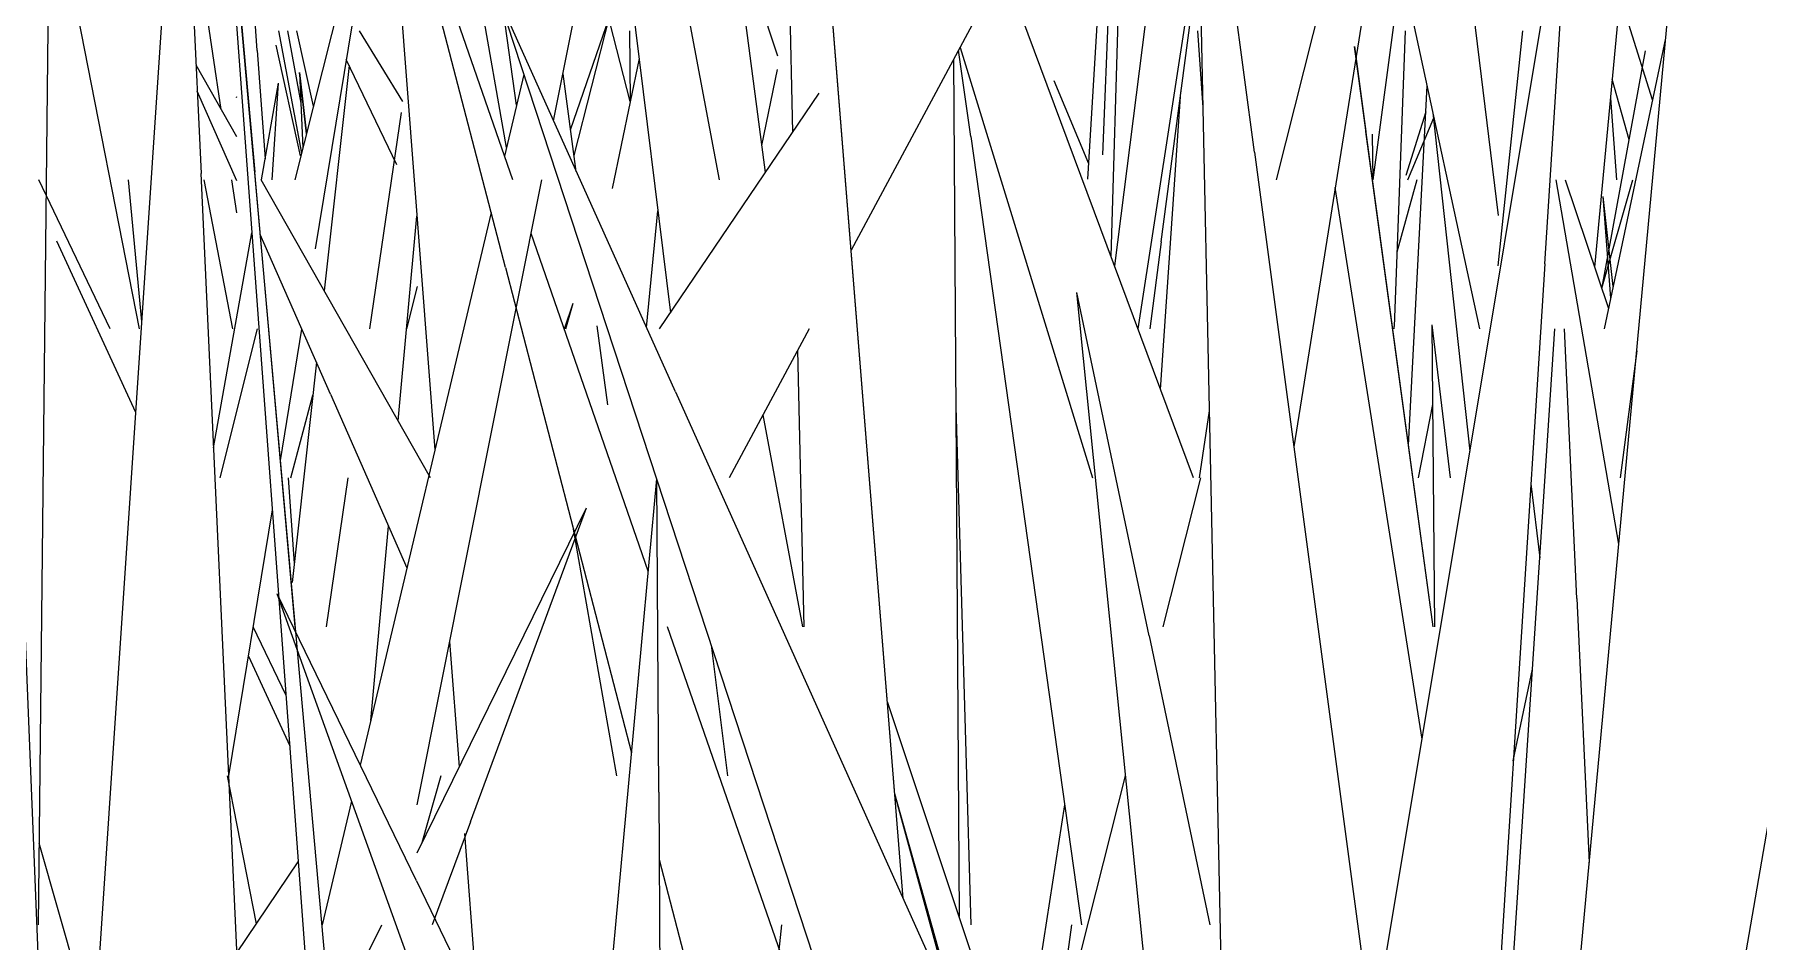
# Model space of a CAD drawing. Header units: millimetres. Extents: x -9575 to 27274, y -4387 to 11354.
# Drawn here: x -5432.87 to -5400.93, y 3071.75 to 3088.55 of the extents above; entities that cross this region are included whole.
import ezdxf

# ---------------------------------------------------------------- set-up
doc = ezdxf.new("R2010")
doc.units = ezdxf.units.MM
doc.layers.add('G-IMPT', color=8, linetype='Continuous', lineweight=9)

# ---------------------------------------------------------------- blocks, each defined once
blk = doc.blocks.new('Grass Array - 25_dwg-V51-North')
at = {"layer": 'G-IMPT'}
for p, q in [((-5406.221, 3049.993), (-5400.875, 3107.545)), ((-5423.25, 3086.951), (-5419.21, 3107.174)), ((-5402.058, 3104.699), (-5403.964, 3084.245)), ((-5424.122, 3086.458), (-5427.254, 3104.308)), ((-5419.191, 3102.728), (-5418.822, 3086.741)), ((-5416.774, 3072.552), (-5419.191, 3102.728)), ((-5423.937, 3087.241), (-5425.981, 3102.002)), ((-5409.86, 3085.859), (-5406.83, 3097.831)), ((-5428.74, 3088.259), (-5429.364, 3096.913)), ((-5407.091, 3096.201), (-5405.75, 3085.201)), ((-5429.547, 3094.503), (-5427.488, 3066.547)), ((-5429.547, 3094.503), (-5428.788, 3086.001)), ((-5425.392, 3048), (-5429.547, 3094.503)), ((-5410.615, 3058.859), (-5411.372, 3094.641)), ((-5410.266, 3086.371), (-5411.372, 3094.641)), ((-5430.158, 3094.136), (-5433.225, 3048)), ((-5430.158, 3094.136), (-5429.782, 3085.978)), ((-5426.474, 3094.173), (-5425.449, 3080.862)), ((-5421.732, 3094.136), (-5420.185, 3085.859)), ((-5413.35, 3085.873), (-5412.881, 3093.602)), ((-5412.66, 3093.638), (-5412.924, 3084.447)), ((-5416.774, 3072.552), (-5418.407, 3092.94)), ((-5420.594, 3092.716), (-5419.104, 3088.158)), ((-5413.347, 3092.733), (-5417.735, 3084.556)), ((-5426.367, 3092.504), (-5428.044, 3085.859)), ((-5426.367, 3092.504), (-5427.667, 3084.586)), ((-5424.142, 3084.24), (-5426.221, 3092.24)), ((-5424.008, 3085.859), (-5426.221, 3092.24)), ((-5411.868, 3092.065), (-5412.857, 3084.269)), ((-5410.025, 3058.27), (-5404.383, 3092.185)), ((-5404.885, 3084.304), (-5404.383, 3092.185)), ((-5430.919, 3083.1), (-5432.545, 3091.377)), ((-5429.408, 3087.165), (-5430.027, 3091.288)), ((-5422.069, 3091.377), (-5421.087, 3083.4)), ((-5406.09, 3083.1), (-5407.87, 3091.328)), ((-5432.597, 3090.953), (-5432.797, 3072.065)), ((-5419.325, 3085.999), (-5419.944, 3090.728)), ((-5412.421, 3083.1), (-5411.284, 3090.481)), ((-5411.992, 3084.715), (-5411.277, 3090.152)), ((-5421.829, 3087.313), (-5422.442, 3089.684)), ((-5411.395, 3080.341), (-5414.918, 3089.805)), ((-5412.931, 3089.954), (-5413.081, 3086.327)), ((-5407.545, 3089.825), (-5408.071, 3085.859)), ((-5410.723, 3048), (-5424.242, 3089.156)), ((-5420.994, 3081.935), (-5424.242, 3089.156)), ((-5398.109, 3089.289), (-5402.975, 3061.029)), ((-5422.935, 3086.787), (-5422.214, 3088.88)), ((-5422.87, 3086.313), (-5422.214, 3088.88)), ((-5408.262, 3088.881), (-5409.536, 3080.913)), ((-5402.888, 3087.34), (-5403.328, 3088.737)), ((-5428.346, 3088.618), (-5427.919, 3086.353)), ((-5428.181, 3088.618), (-5427.932, 3087.281)), ((-5427.7, 3087.223), (-5428.008, 3088.618)), ((-5427.7, 3087.223), (-5428.008, 3088.618)), ((-5426.045, 3087.31), (-5426.844, 3088.618)), ((-5421.841, 3088.618), (-5421.83, 3087.317)), ((-5411.215, 3087.199), (-5411.314, 3088.618)), ((-5407.476, 3088.618), (-5407.675, 3083.147)), ((-5405.75, 3084.27), (-5405.295, 3088.618)), ((-5403.782, 3083.1), (-5402.645, 3088.488)), ((-5428.74, 3088.259), (-5428.595, 3086.247)), ((-5427.938, 3086.307), (-5428.392, 3088.358)), ((-5426.152, 3086.136), (-5427.092, 3088.088)), ((-5421.666, 3088.107), (-5422.163, 3085.698)), ((-5415.842, 3088.084), (-5415.737, 3072.214)), ((-5415.521, 3086.664), (-5415.746, 3088.264)), ((-5415.719, 3088.313), (-5413.266, 3080.341)), ((-5408.413, 3088.329), (-5408.199, 3086.757)), ((-5406.954, 3077.582), (-5408.413, 3088.329)), ((-5403.826, 3083.876), (-5403.022, 3088.25)), ((-5429.12, 3086.66), (-5429.874, 3087.986)), ((-5427.957, 3087.852), (-5427.895, 3086.449)), ((-5427.957, 3087.852), (-5427.829, 3086.71)), ((-5427.829, 3086.71), (-5427.957, 3087.852)), ((-5427.04, 3087.981), (-5427.499, 3083.807)), ((-5423.801, 3087.813), (-5424.16, 3086.297)), ((-5422.83, 3086.017), (-5423.075, 3087.824)), ((-5419.391, 3086.498), (-5419.104, 3087.907)), ((-5429.12, 3085.841), (-5429.852, 3087.504)), ((-5428.664, 3085.859), (-5428.344, 3087.654)), ((-5428.464, 3085.859), (-5428.344, 3087.654)), ((-5421.29, 3083.1), (-5418.329, 3087.469)), ((-5413.333, 3086.158), (-5413.977, 3087.692)), ((-5412.004, 3081.977), (-5411.628, 3087.488)), ((-5407.41, 3080.946), (-5407.064, 3087.601)), ((-5403.325, 3086.599), (-5403.64, 3087.724)), ((-5429.125, 3087.383), (-5429.12, 3087.407)), ((-5426.074, 3087.11), (-5426.66, 3083.1)), ((-5407.089, 3087.12), (-5407.458, 3085.942)), ((-5403.672, 3087.373), (-5403.558, 3085.859)), ((-5407.426, 3085.859), (-5406.945, 3087.007)), ((-5406.271, 3080.838), (-5406.956, 3087.103)), ((-5415.521, 3086.664), (-5413.467, 3072.065)), ((-5406.954, 3077.582), (-5408.199, 3086.757)), ((-5408.087, 3086.709), (-5408.07, 3085.859)), ((-5410.266, 3086.371), (-5408.075, 3069.987)), ((-5431.464, 3083.1), (-5432.788, 3085.859)), ((-5431.132, 3085.859), (-5430.882, 3083.24)), ((-5428.032, 3048), (-5429.782, 3085.978)), ((-5429.191, 3083.1), (-5429.723, 3085.859)), ((-5429.12, 3085.249), (-5429.212, 3085.859)), ((-5428.035, 3077.582), (-5428.788, 3086.001)), ((-5425.529, 3080.341), (-5428.665, 3085.859)), ((-5425.78, 3074.286), (-5423.468, 3085.859)), ((-5407.258, 3085.859), (-5407.625, 3084.524)), ((-5403.516, 3079.115), (-5404.676, 3085.859)), ((-5403.516, 3079.115), (-5404.676, 3085.859)), ((-5404.51, 3085.859), (-5403.703, 3083.475)), ((-5403.832, 3083.855), (-5403.257, 3085.859)), ((-5407.158, 3075.501), (-5408.768, 3085.719)), ((-5403.617, 3083.886), (-5403.802, 3085.555)), ((-5403.662, 3083.67), (-5403.802, 3085.555)), ((-5424.407, 3085.258), (-5426.834, 3075.022)), ((-5421.529, 3083.125), (-5421.319, 3085.284)), ((-5429.548, 3080.896), (-5428.838, 3084.88)), ((-5426.13, 3081.398), (-5425.782, 3085.189)), ((-5432.459, 3084.731), (-5430.994, 3081.56)), ((-5427.384, 3081.894), (-5428.685, 3084.85)), ((-5421.497, 3078.616), (-5423.666, 3084.87)), ((-5411.992, 3084.715), (-5412.205, 3083.1)), ((-5424.142, 3084.24), (-5421.807, 3075.249)), ((-5404.885, 3084.304), (-5406.531, 3058.434)), ((-5425.78, 3083.883), (-5425.976, 3083.1)), ((-5411.252, 3061.029), (-5413.556, 3083.777)), ((-5412.219, 3077.415), (-5413.556, 3083.777)), ((-5423.05, 3083.1), (-5422.886, 3083.579)), ((-5423.021, 3083.1), (-5422.886, 3083.579)), ((-5428.74, 3083.1), (-5429.436, 3080.341)), ((-5428.311, 3080.662), (-5427.912, 3083.093)), ((-5422.243, 3081.693), (-5422.442, 3083.158)), ((-5418.517, 3083.1), (-5419.997, 3080.341)), ((-5407.677, 3083.1), (-5407.675, 3083.147)), ((-5406.924, 3077.582), (-5406.975, 3083.178)), ((-5406.635, 3080.341), (-5406.975, 3083.178)), ((-5405.677, 3068.177), (-5404.7, 3083.1)), ((-5404.291, 3078.104), (-5404.523, 3083.1)), ((-5418.729, 3082.704), (-5418.611, 3077.582)), ((-5403.184, 3082.695), (-5403.489, 3080.341)), ((-5427.644, 3082.486), (-5428.093, 3078.404)), ((-5428.12, 3080.341), (-5427.712, 3081.874)), ((-5427.384, 3081.894), (-5425.968, 3078.675)), ((-5420.994, 3081.935), (-5405.85, 3048.266)), ((-5407.228, 3080.341), (-5406.961, 3081.699)), ((-5419.371, 3081.508), (-5418.637, 3077.582)), ((-5415.799, 3081.658), (-5415.523, 3072.065)), ((-5411.282, 3080.341), (-5411.096, 3081.58)), ((-5411.282, 3080.341), (-5411.096, 3081.58)), ((-5428.169, 3080.341), (-5428.055, 3078.756)), ((-5427.063, 3080.341), (-5427.466, 3077.582)), ((-5422.606, 3066.547), (-5421.34, 3080.323)), ((-5421.301, 3074.517), (-5421.339, 3080.318)), ((-5411.955, 3077.582), (-5411.256, 3080.341)), ((-5405.144, 3080.228), (-5404.977, 3078.861)), ((-5425.78, 3073.395), (-5422.638, 3079.787)), ((-5424.791, 3073.973), (-5422.638, 3079.787)), ((-5433.135, 3079.679), (-5432.605, 3066.547)), ((-5429.269, 3074.823), (-5428.46, 3079.749)), ((-5426.638, 3075.849), (-5426.308, 3079.449)), ((-5422.081, 3074.823), (-5422.883, 3079.391)), ((-5417.499, 3048), (-5428.374, 3078.192)), ((-5425.793, 3072.879), (-5428.374, 3078.192)), ((-5404.291, 3078.104), (-5404.064, 3073.22)), ((-5428.207, 3076.312), (-5428.816, 3077.581)), ((-5411.574, 3049.993), (-5421.139, 3077.582)), ((-5425.176, 3077.31), (-5424.997, 3074.988)), ((-5420.328, 3077.241), (-5420.03, 3074.823)), ((-5412.219, 3077.415), (-5411.094, 3072.065)), ((-5428.905, 3077.038), (-5428.138, 3075.377)), ((-5425.392, 3048), (-5427.996, 3077.145)), ((-5405.47, 3075.103), (-5405.112, 3076.798)), ((-5414.358, 3068.088), (-5417.065, 3076.191)), ((-5414.358, 3068.088), (-5416.72, 3075.157)), ((-5428.754, 3072.084), (-5429.292, 3074.823)), ((-5425.341, 3074.823), (-5425.69, 3073.579)), ((-5414.505, 3067.507), (-5412.653, 3074.823)), ((-5426.992, 3074.356), (-5427.536, 3072.065)), ((-5421.301, 3074.517), (-5421.232, 3063.788)), ((-5415.764, 3070.355), (-5416.929, 3074.491)), ((-5415.829, 3070.453), (-5416.928, 3074.481)), ((-5414.547, 3069.306), (-5413.78, 3074.286)), ((-5424.791, 3073.973), (-5425.497, 3072.065)), ((-5424.903, 3073.757), (-5424.654, 3070.534)), ((-5431.91, 3070.532), (-5432.781, 3073.573)), ((-5429.12, 3071.544), (-5427.98, 3073.227)), ((-5421.293, 3073.273), (-5415.962, 3052.752)), ((-5425.793, 3072.879), (-5413.761, 3048.103)), ((-5427.372, 3070.157), (-5426.434, 3072.065)), ((-5419.104, 3071.304), (-5419.022, 3072.065)), ((-5413.657, 3072.065), (-5413.988, 3069.55))]:
    blk.add_line(p, q, dxfattribs=at)
blk = doc.blocks.new('Grass Array - Grass Array-V52-North')
blk.add_blockref('Grass Array - 25_dwg-V51-North', (0, 0))

msp = doc.modelspace()

# ---------------------------------------------------------------- block references
msp.add_blockref('Grass Array - Grass Array-V52-North', (0, 0))

doc.saveas('drawing.dxf')
